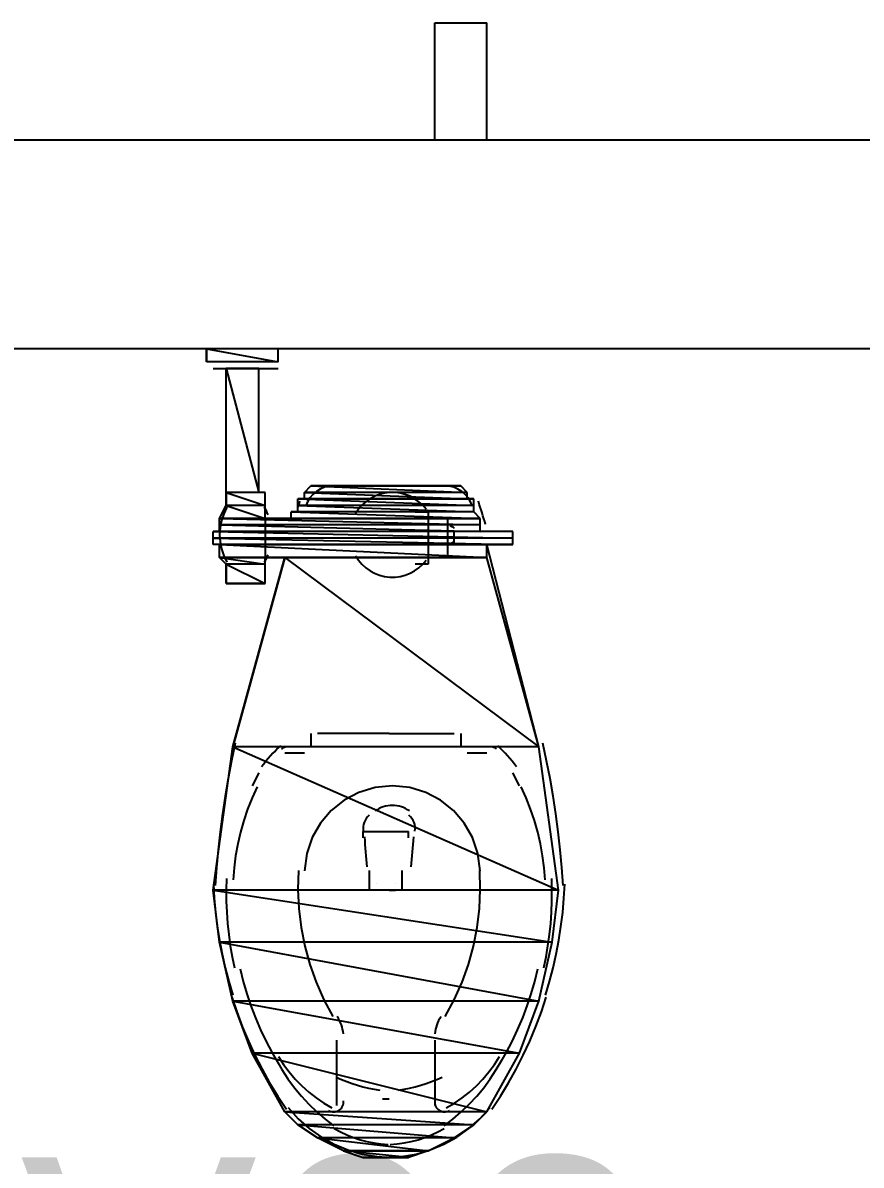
# Model space of a CAD drawing. Header units: metres. Extents: x 0 to 61, y 0 to 90.7.
# Drawn here: x 46.064 to 46.694, y 74.032 to 74.89 of the extents above; entities that cross this region are included whole.
import ezdxf

# ---------------------------------------------------------------- set-up
doc = ezdxf.new("R2010")
doc.units = ezdxf.units.M
for name, color, linetype in [('MURO_REAL', 7, 'Continuous'), ('PUERTA_REAL', 7, 'Continuous'), ('ROTULO_REAL', 7, 'Continuous')]:
    doc.layers.add(name, color=color, linetype=linetype)

msp = doc.modelspace()

# ---------------------------------------------------------------- linework, layer by layer
at = {"layer": 'MURO_REAL'}
for p, q in [((46.37388, 74.88979), (46.41306, 74.88979)), ((46.37388, 74.80163), (46.37388, 74.88979)), ((46.41306, 74.80163), (46.41306, 74.88979)), ((50.81143, 74.80163), (45.34041, 74.80163)), ((50.81143, 74.80163), (45.34041, 74.80163)), ((50.81143, 74.64489), (45.34041, 74.64489)), ((50.81143, 74.64489), (45.34041, 74.64489)), ((46.25633, 74.64489), (46.20245, 74.64489)), ((46.20245, 74.64489), (46.25633, 74.6351)), ((46.20245, 74.64489), (46.25633, 74.6351)), ((46.20245, 74.6351), (46.20245, 74.64489)), ((46.25633, 74.64489), (46.20245, 74.64489)), ((46.20245, 74.64489), (46.20245, 74.6351)), ((46.25633, 74.64489), (46.20245, 74.64489)), ((46.20245, 74.64489), (46.25633, 74.6351)), ((46.20245, 74.64489), (46.25633, 74.6351)), ((46.20245, 74.6351), (46.20245, 74.64489)), ((46.25633, 74.64489), (46.20245, 74.64489)), ((46.20245, 74.64489), (46.20245, 74.6351)), ((46.25633, 74.6351), (46.25633, 74.64489)), ((46.25633, 74.6351), (46.25633, 74.64489)), ((46.25633, 74.6351), (46.25633, 74.64489)), ((46.25633, 74.6351), (46.25633, 74.64489)), ((46.25633, 74.6351), (46.20245, 74.6351)), ((46.25633, 74.6351), (46.20245, 74.6351)), ((46.20734, 74.6351), (46.20734, 74.6351)), ((46.20734, 74.6351), (46.20734, 74.6351)), ((46.20734, 74.6302), (46.25633, 74.6302)), ((46.20734, 74.6302), (46.25633, 74.6302)), ((46.24163, 74.6302), (46.21714, 74.6302)), ((46.21714, 74.6302), (46.24163, 74.53714)), ((46.21714, 74.6302), (46.24163, 74.53714)), ((46.21714, 74.53714), (46.21714, 74.6302)), ((46.21714, 74.53714), (46.21714, 74.6302)), ((46.24163, 74.6302), (46.21714, 74.6302)), ((46.21714, 74.6302), (46.24163, 74.53714)), ((46.21714, 74.6302), (46.24163, 74.53714)), ((46.21714, 74.53714), (46.21714, 74.6302)), ((46.21714, 74.53714), (46.21714, 74.6302)), ((46.24163, 74.53714), (46.24163, 74.6302)), ((46.24163, 74.53714), (46.24163, 74.6302)), ((46.24163, 74.53714), (46.24163, 74.6302)), ((46.24163, 74.53714), (46.24163, 74.6302)), ((46.25633, 74.6351), (46.25633, 74.6351)), ((46.25633, 74.6351), (46.25633, 74.6351)), ((46.27592, 74.53714), (46.28082, 74.54204)), ((46.27592, 74.53714), (46.28082, 74.54204)), ((46.39347, 74.54204), (46.28082, 74.54204)), ((46.28082, 74.54204), (46.28571, 74.54204)), ((46.39347, 74.54204), (46.28082, 74.54204)), ((46.28082, 74.54204), (46.39837, 74.53714)), ((46.28082, 74.54204), (46.39837, 74.53714)), ((46.39347, 74.54204), (46.28082, 74.54204)), ((46.28082, 74.54204), (46.28571, 74.54204)), ((46.39347, 74.54204), (46.28082, 74.54204)), ((46.28082, 74.54204), (46.39837, 74.53714)), ((46.28082, 74.54204), (46.39837, 74.53714)), ((46.38857, 74.54204), (46.28571, 74.54204)), ((46.28571, 74.54204), (46.29061, 74.54204)), ((46.38857, 74.54204), (46.28571, 74.54204)), ((46.28571, 74.54204), (46.39347, 74.54204)), ((46.28571, 74.54204), (46.39347, 74.54204)), ((46.38857, 74.54204), (46.28571, 74.54204)), ((46.28571, 74.54204), (46.29061, 74.54204)), ((46.38857, 74.54204), (46.28571, 74.54204)), ((46.28571, 74.54204), (46.39347, 74.54204)), ((46.28571, 74.54204), (46.39347, 74.54204)), ((46.38367, 74.54204), (46.29061, 74.54204)), ((46.29061, 74.54204), (46.38857, 74.54204)), ((46.29061, 74.54204), (46.38857, 74.54204)), ((46.38367, 74.54204), (46.29061, 74.54204)), ((46.29061, 74.54204), (46.38857, 74.54204)), ((46.29061, 74.54204), (46.38857, 74.54204)), ((46.37878, 74.54204), (46.29551, 74.54204)), ((46.37878, 74.54204), (46.29551, 74.54204)), ((46.38857, 74.54204), (46.38367, 74.54204)), ((46.38857, 74.54204), (46.38367, 74.54204)), ((46.39347, 74.54204), (46.38857, 74.54204)), ((46.39347, 74.54204), (46.38857, 74.54204)), ((46.39837, 74.53714), (46.39347, 74.54204)), ((46.39837, 74.53714), (46.39347, 74.54204)), ((46.24163, 74.53714), (46.21714, 74.53714)), ((46.24653, 74.53714), (46.21714, 74.53714)), ((46.21714, 74.53714), (46.24653, 74.52734)), ((46.21714, 74.53714), (46.24653, 74.52734)), ((46.21714, 74.52734), (46.21714, 74.53714)), ((46.24653, 74.53714), (46.21714, 74.53714)), ((46.21714, 74.53714), (46.21714, 74.52734)), ((46.24163, 74.53714), (46.21714, 74.53714)), ((46.24653, 74.53714), (46.21714, 74.53714)), ((46.21714, 74.53714), (46.24653, 74.52734)), ((46.21714, 74.53714), (46.24653, 74.52734)), ((46.21714, 74.52734), (46.21714, 74.53714)), ((46.24653, 74.53714), (46.21714, 74.53714)), ((46.21714, 74.53714), (46.21714, 74.52734)), ((46.24653, 74.52734), (46.24653, 74.53714)), ((46.24653, 74.52734), (46.24653, 74.53714)), ((46.24653, 74.52734), (46.24653, 74.53714)), ((46.24653, 74.52734), (46.24653, 74.53714)), ((46.39837, 74.53714), (46.27592, 74.53714)), ((46.39837, 74.53714), (46.27592, 74.53714)), ((46.27592, 74.53714), (46.39837, 74.53224)), ((46.27592, 74.53714), (46.39837, 74.53224)), ((46.27592, 74.53224), (46.27592, 74.53714)), ((46.39837, 74.53714), (46.27592, 74.53714)), ((46.39837, 74.53714), (46.27592, 74.53714)), ((46.27592, 74.53714), (46.39837, 74.53224)), ((46.27592, 74.53714), (46.39837, 74.53224)), ((46.27592, 74.53224), (46.27592, 74.53714)), ((46.39837, 74.53224), (46.39837, 74.53714)), ((46.39837, 74.53224), (46.39837, 74.53714)), ((46.21224, 74.51755), (46.21714, 74.52734)), ((46.21224, 74.51755), (46.21714, 74.52734)), ((46.24653, 74.52734), (46.21714, 74.52734)), ((46.24653, 74.52734), (46.21714, 74.52734)), ((46.21714, 74.52734), (46.24653, 74.51755)), ((46.21714, 74.52734), (46.24653, 74.51755)), ((46.24653, 74.52734), (46.21714, 74.52734)), ((46.24653, 74.52734), (46.21714, 74.52734)), ((46.21714, 74.52734), (46.24653, 74.51755)), ((46.21714, 74.52734), (46.24653, 74.51755)), ((46.24653, 74.51755), (46.24653, 74.52734)), ((46.24653, 74.51755), (46.24653, 74.52734)), ((46.40326, 74.53224), (46.27102, 74.53224)), ((46.27102, 74.53224), (46.27592, 74.53224)), ((46.40326, 74.53224), (46.27102, 74.53224)), ((46.27102, 74.53224), (46.40326, 74.52734)), ((46.27102, 74.53224), (46.40326, 74.52734)), ((46.27102, 74.52734), (46.27102, 74.53224)), ((46.40326, 74.53224), (46.27102, 74.53224)), ((46.27102, 74.53224), (46.27592, 74.53224)), ((46.40326, 74.53224), (46.27102, 74.53224)), ((46.27102, 74.53224), (46.40326, 74.52734)), ((46.27102, 74.53224), (46.40326, 74.52734)), ((46.27102, 74.52734), (46.27102, 74.53224)), ((46.40326, 74.52734), (46.27102, 74.52734)), ((46.40326, 74.52734), (46.27102, 74.52734)), ((46.27102, 74.52734), (46.40326, 74.52245)), ((46.27102, 74.52734), (46.40326, 74.52245)), ((46.27102, 74.52245), (46.27102, 74.52734)), ((46.27102, 74.52734), (46.27102, 74.52734)), ((46.40326, 74.52734), (46.27102, 74.52734)), ((46.40326, 74.52734), (46.27102, 74.52734)), ((46.27102, 74.52734), (46.40326, 74.52245)), ((46.27102, 74.52734), (46.40326, 74.52245)), ((46.27102, 74.52245), (46.27102, 74.52734)), ((46.27102, 74.52734), (46.27102, 74.52734)), ((46.39837, 74.53224), (46.27592, 74.53224)), ((46.39837, 74.53224), (46.27592, 74.53224)), ((46.27592, 74.53224), (46.40326, 74.53224)), ((46.27592, 74.53224), (46.40326, 74.53224)), ((46.39837, 74.53224), (46.27592, 74.53224)), ((46.39837, 74.53224), (46.27592, 74.53224)), ((46.27592, 74.53224), (46.40326, 74.53224)), ((46.27592, 74.53224), (46.40326, 74.53224)), ((46.40326, 74.53224), (46.39837, 74.53224)), ((46.40326, 74.53224), (46.39837, 74.53224)), ((46.40326, 74.52734), (46.40326, 74.53224)), ((46.40326, 74.52734), (46.40326, 74.53224)), ((46.40326, 74.52245), (46.40326, 74.52734)), ((46.40326, 74.52734), (46.40326, 74.52734)), ((46.40326, 74.52245), (46.40326, 74.52734)), ((46.40326, 74.52734), (46.40326, 74.52734)), ((46.24653, 74.51755), (46.21224, 74.51755)), ((46.21224, 74.51755), (46.40816, 74.51755)), ((46.40816, 74.51755), (46.21224, 74.51755)), ((46.40816, 74.51755), (46.21224, 74.51755)), ((46.21224, 74.51755), (46.40816, 74.51755)), ((46.40816, 74.51755), (46.21224, 74.51755)), ((46.21224, 74.51755), (46.40816, 74.51265)), ((46.21224, 74.51755), (46.40816, 74.51265)), ((46.21224, 74.51265), (46.21224, 74.51755)), ((46.24653, 74.51755), (46.21224, 74.51755)), ((46.21224, 74.51755), (46.40816, 74.51755)), ((46.40816, 74.51755), (46.21224, 74.51755)), ((46.40816, 74.51755), (46.21224, 74.51755)), ((46.21224, 74.51755), (46.40816, 74.51755)), ((46.40816, 74.51755), (46.21224, 74.51755)), ((46.21224, 74.51755), (46.40816, 74.51265)), ((46.21224, 74.51755), (46.40816, 74.51265)), ((46.21224, 74.51265), (46.21224, 74.51755)), ((46.26612, 74.51755), (46.24653, 74.51755)), ((46.24653, 74.51755), (46.24653, 74.48816)), ((46.26612, 74.51755), (46.24653, 74.51755)), ((46.24653, 74.51755), (46.24653, 74.48816)), ((46.40326, 74.52245), (46.26612, 74.52245)), ((46.26612, 74.52245), (46.40816, 74.51755)), ((46.26612, 74.52245), (46.40816, 74.51755)), ((46.26612, 74.51755), (46.26612, 74.52245)), ((46.40326, 74.52245), (46.26612, 74.52245)), ((46.26612, 74.52245), (46.40816, 74.51755)), ((46.26612, 74.52245), (46.40816, 74.51755)), ((46.26612, 74.51755), (46.26612, 74.52245)), ((46.40816, 74.51755), (46.26612, 74.51755)), ((46.40816, 74.51755), (46.26612, 74.51755)), ((46.40326, 74.52245), (46.27102, 74.52245)), ((46.40326, 74.52245), (46.27102, 74.52245)), ((46.27592, 74.51755), (46.30041, 74.51755)), ((46.27592, 74.51755), (46.30041, 74.51755)), ((46.30041, 74.51755), (46.3102, 74.51755)), ((46.30041, 74.51755), (46.3102, 74.51755)), ((46.35918, 74.52245), (46.36898, 74.52245)), ((46.35918, 74.52245), (46.36898, 74.52245)), ((46.36898, 74.52245), (46.36898, 74.51755)), ((46.36898, 74.52245), (46.36898, 74.51755)), ((46.38367, 74.51755), (46.36898, 74.51755)), ((46.36898, 74.51755), (46.36898, 74.48816)), ((46.38367, 74.51755), (46.36898, 74.51755)), ((46.36898, 74.51755), (46.36898, 74.48816)), ((46.38367, 74.48816), (46.38367, 74.51755)), ((46.38367, 74.48816), (46.38367, 74.51755)), ((46.40816, 74.51755), (46.40326, 74.52245)), ((46.40816, 74.51755), (46.40326, 74.52245)), ((46.40816, 74.51755), (46.40816, 74.51755)), ((46.40816, 74.51265), (46.40816, 74.51755)), ((46.40816, 74.51755), (46.40816, 74.51755)), ((46.40816, 74.51265), (46.40816, 74.51755)), ((46.43265, 74.50775), (46.20734, 74.50775)), ((46.20734, 74.50775), (46.43265, 74.50285)), ((46.20734, 74.50775), (46.43265, 74.50285)), ((46.20734, 74.50285), (46.20734, 74.50775)), ((46.43265, 74.50775), (46.20734, 74.50775)), ((46.20734, 74.50775), (46.43265, 74.50285)), ((46.20734, 74.50775), (46.43265, 74.50285)), ((46.20734, 74.50285), (46.20734, 74.50775)), ((46.40816, 74.51265), (46.21224, 74.51265)), ((46.40816, 74.51265), (46.21224, 74.51265)), ((46.21224, 74.51265), (46.40816, 74.50775)), ((46.21224, 74.51265), (46.40816, 74.50775)), ((46.21224, 74.50775), (46.21224, 74.51265)), ((46.40816, 74.51265), (46.21224, 74.51265)), ((46.40816, 74.51265), (46.21224, 74.51265)), ((46.21224, 74.51265), (46.40816, 74.50775)), ((46.21224, 74.51265), (46.40816, 74.50775)), ((46.21224, 74.50775), (46.21224, 74.51265)), ((46.40816, 74.50775), (46.21224, 74.50775)), ((46.40816, 74.50775), (46.21224, 74.50775)), ((46.38857, 74.49796), (46.38857, 74.50775)), ((46.43265, 74.50775), (46.38857, 74.50775)), ((46.38857, 74.49796), (46.38857, 74.50775)), ((46.43265, 74.50775), (46.38857, 74.50775)), ((46.40816, 74.50775), (46.40816, 74.51265)), ((46.40816, 74.50775), (46.40816, 74.51265)), ((46.43265, 74.50285), (46.43265, 74.50775)), ((46.43265, 74.49796), (46.43265, 74.50775)), ((46.43265, 74.50285), (46.43265, 74.50775)), ((46.43265, 74.49796), (46.43265, 74.50775)), ((46.43265, 74.50285), (46.20734, 74.50285)), ((46.43265, 74.50285), (46.20734, 74.50285)), ((46.20734, 74.50285), (46.43265, 74.49796)), ((46.20734, 74.50285), (46.43265, 74.49796)), ((46.20734, 74.49796), (46.20734, 74.50285)), ((46.43265, 74.50285), (46.20734, 74.50285)), ((46.43265, 74.50285), (46.20734, 74.50285)), ((46.20734, 74.50285), (46.43265, 74.49796)), ((46.20734, 74.50285), (46.43265, 74.49796)), ((46.20734, 74.49796), (46.20734, 74.50285)), ((46.43265, 74.49796), (46.43265, 74.50285)), ((46.43265, 74.49796), (46.43265, 74.50285)), ((46.43265, 74.49796), (46.20734, 74.49796)), ((46.43265, 74.49796), (46.20734, 74.49796)), ((46.21224, 74.49796), (46.41306, 74.49796)), ((46.41306, 74.49796), (46.21224, 74.49796)), ((46.41306, 74.49796), (46.21224, 74.49796)), ((46.21224, 74.49796), (46.41306, 74.49796)), ((46.41306, 74.49796), (46.21224, 74.49796)), ((46.21224, 74.49796), (46.41306, 74.48816)), ((46.21224, 74.49796), (46.41306, 74.48816)), ((46.21224, 74.48816), (46.21224, 74.49796)), ((46.21224, 74.49796), (46.41306, 74.49796)), ((46.41306, 74.49796), (46.21224, 74.49796)), ((46.41306, 74.49796), (46.21224, 74.49796)), ((46.21224, 74.49796), (46.41306, 74.49796)), ((46.41306, 74.49796), (46.21224, 74.49796)), ((46.21224, 74.49796), (46.41306, 74.48816)), ((46.21224, 74.49796), (46.41306, 74.48816)), ((46.21224, 74.48816), (46.21224, 74.49796)), ((46.38857, 74.49796), (46.43265, 74.49796)), ((46.38857, 74.49796), (46.43265, 74.49796)), ((46.41306, 74.49796), (46.41306, 74.49796)), ((46.41306, 74.48816), (46.41306, 74.49796)), ((46.45224, 74.34612), (46.41306, 74.49796)), ((46.41306, 74.49796), (46.41306, 74.49796)), ((46.41306, 74.48816), (46.41306, 74.49796)), ((46.45224, 74.34612), (46.41306, 74.49796)), ((46.41306, 74.48816), (46.21224, 74.48816)), ((46.41306, 74.48816), (46.21224, 74.48816)), ((46.21224, 74.48816), (46.41306, 74.48816)), ((46.21224, 74.48816), (46.41306, 74.48816)), ((46.41306, 74.48816), (46.21224, 74.48816)), ((46.24653, 74.48816), (46.21224, 74.48816)), ((46.21224, 74.48816), (46.24653, 74.48326)), ((46.21224, 74.48816), (46.24653, 74.48326)), ((46.21714, 74.48326), (46.21224, 74.48816)), ((46.41306, 74.48816), (46.21224, 74.48816)), ((46.41306, 74.48816), (46.21224, 74.48816)), ((46.21224, 74.48816), (46.41306, 74.48816)), ((46.21224, 74.48816), (46.41306, 74.48816)), ((46.41306, 74.48816), (46.21224, 74.48816)), ((46.24653, 74.48816), (46.21224, 74.48816)), ((46.21224, 74.48816), (46.24653, 74.48326)), ((46.21224, 74.48816), (46.24653, 74.48326)), ((46.21714, 74.48326), (46.21224, 74.48816)), ((46.24653, 74.48326), (46.21714, 74.48326)), ((46.24653, 74.48326), (46.21714, 74.48326)), ((46.21714, 74.48326), (46.24653, 74.46857)), ((46.21714, 74.48326), (46.24653, 74.46857)), ((46.21714, 74.46857), (46.21714, 74.48326)), ((46.21714, 74.48326), (46.21714, 74.46857)), ((46.24653, 74.48326), (46.21714, 74.48326)), ((46.24653, 74.48326), (46.21714, 74.48326)), ((46.21714, 74.48326), (46.24653, 74.46857)), ((46.21714, 74.48326), (46.24653, 74.46857)), ((46.21714, 74.46857), (46.21714, 74.48326)), ((46.21714, 74.48326), (46.21714, 74.46857)), ((46.22204, 74.34612), (46.26122, 74.48816)), ((46.26122, 74.48816), (46.22204, 74.34612)), ((46.22204, 74.34612), (46.26122, 74.48816)), ((46.26122, 74.48816), (46.22204, 74.34612)), ((46.24653, 74.48326), (46.24653, 74.48816)), ((46.24653, 74.48816), (46.26612, 74.48816)), ((46.24653, 74.48326), (46.24653, 74.48816)), ((46.24653, 74.48816), (46.26612, 74.48816)), ((46.24653, 74.46857), (46.24653, 74.48326)), ((46.24653, 74.46857), (46.24653, 74.48326)), ((46.24653, 74.46857), (46.24653, 74.48326)), ((46.24653, 74.46857), (46.24653, 74.48326)), ((46.41306, 74.48816), (46.26122, 74.48816)), ((46.26122, 74.48816), (46.45224, 74.34612)), ((46.26122, 74.48816), (46.45224, 74.34612)), ((46.41306, 74.48816), (46.26122, 74.48816)), ((46.26122, 74.48816), (46.45224, 74.34612)), ((46.26122, 74.48816), (46.45224, 74.34612)), ((46.30041, 74.48816), (46.27592, 74.48816)), ((46.30041, 74.48816), (46.27592, 74.48816)), ((46.3102, 74.48816), (46.30041, 74.48816)), ((46.3102, 74.48816), (46.30041, 74.48816)), ((46.36898, 74.48326), (46.35918, 74.48326)), ((46.36898, 74.48326), (46.35918, 74.48326)), ((46.36898, 74.48816), (46.38367, 74.48816)), ((46.36898, 74.48816), (46.36898, 74.48326)), ((46.36898, 74.48816), (46.38367, 74.48816)), ((46.36898, 74.48816), (46.36898, 74.48326)), ((46.36898, 74.48326), (46.36898, 74.48326)), ((46.36898, 74.48326), (46.36898, 74.48326)), ((46.45224, 74.34612), (46.41306, 74.48816)), ((46.45224, 74.34612), (46.41306, 74.48816)), ((46.24653, 74.46857), (46.21714, 74.46857)), ((46.21714, 74.46857), (46.24653, 74.46857)), ((46.24653, 74.46857), (46.21714, 74.46857)), ((46.21714, 74.46857), (46.24653, 74.46857)), ((46.28082, 74.35592), (46.28082, 74.34612)), ((46.28082, 74.35592), (46.28082, 74.34612)), ((46.33959, 74.35592), (46.28571, 74.35592)), ((46.33959, 74.35592), (46.28571, 74.35592)), ((46.33959, 74.35592), (46.38857, 74.35592)), ((46.33959, 74.35592), (46.38857, 74.35592)), ((46.39347, 74.35592), (46.39347, 74.34612)), ((46.39347, 74.35592), (46.39347, 74.34612)), ((46.20734, 74.23837), (46.22204, 74.34612)), ((46.20734, 74.23837), (46.22204, 74.34612)), ((46.45224, 74.34612), (46.22204, 74.34612)), ((46.45224, 74.34612), (46.22204, 74.34612)), ((46.22204, 74.34612), (46.46694, 74.23837)), ((46.22204, 74.34612), (46.46694, 74.23837)), ((46.45224, 74.34612), (46.22204, 74.34612)), ((46.45224, 74.34612), (46.22204, 74.34612)), ((46.22204, 74.34612), (46.46694, 74.23837)), ((46.22204, 74.34612), (46.46694, 74.23837)), ((46.46694, 74.23837), (46.45224, 74.34612)), ((46.46694, 74.23837), (46.45224, 74.34612)), ((46.27592, 74.34122), (46.26122, 74.34122)), ((46.27592, 74.34122), (46.26122, 74.34122)), ((46.41306, 74.34122), (46.39837, 74.34122)), ((46.41306, 74.34122), (46.39837, 74.34122)), ((46.24163, 74.32653), (46.23673, 74.31673)), ((46.24163, 74.32653), (46.23673, 74.31673)), ((46.43755, 74.31673), (46.43265, 74.32653)), ((46.43755, 74.31673), (46.43265, 74.32653)), ((46.32, 74.27755), (46.32, 74.28245)), ((46.32, 74.28245), (46.35428, 74.28245)), ((46.32, 74.27755), (46.32, 74.28245)), ((46.32, 74.28245), (46.35428, 74.28245)), ((46.35428, 74.27755), (46.35428, 74.28245)), ((46.35428, 74.27755), (46.35428, 74.28245)), ((46.3249, 74.23837), (46.3249, 74.25306)), ((46.3249, 74.23837), (46.3249, 74.25306)), ((46.34938, 74.23837), (46.34938, 74.25306)), ((46.34938, 74.23837), (46.34938, 74.25306)), ((46.32979, 74.24326), (46.32979, 74.24326)), ((46.32979, 74.24326), (46.32979, 74.24326)), ((46.34449, 74.24326), (46.34449, 74.24326)), ((46.34449, 74.24326), (46.34449, 74.24326)), ((46.46694, 74.23837), (46.20734, 74.23837)), ((46.46694, 74.23837), (46.20734, 74.23837)), ((46.20734, 74.23837), (46.46204, 74.19918)), ((46.20734, 74.23837), (46.46204, 74.19918)), ((46.21224, 74.19918), (46.20734, 74.23837)), ((46.46694, 74.23837), (46.20734, 74.23837)), ((46.46694, 74.23837), (46.20734, 74.23837)), ((46.20734, 74.23837), (46.46204, 74.19918)), ((46.20734, 74.23837), (46.46204, 74.19918)), ((46.21224, 74.19918), (46.20734, 74.23837)), ((46.33959, 74.23837), (46.32979, 74.23837)), ((46.33959, 74.23837), (46.32979, 74.23837)), ((46.33959, 74.23837), (46.34449, 74.23837)), ((46.33959, 74.23837), (46.34449, 74.23837)), ((46.46204, 74.19918), (46.46694, 74.23837)), ((46.46204, 74.19918), (46.46694, 74.23837)), ((46.46204, 74.19918), (46.21224, 74.19918)), ((46.46204, 74.19918), (46.21224, 74.19918)), ((46.21224, 74.19918), (46.45224, 74.1551)), ((46.21224, 74.19918), (46.45224, 74.1551)), ((46.22204, 74.1551), (46.21224, 74.19918)), ((46.46204, 74.19918), (46.21224, 74.19918)), ((46.46204, 74.19918), (46.21224, 74.19918)), ((46.21224, 74.19918), (46.45224, 74.1551)), ((46.21224, 74.19918), (46.45224, 74.1551)), ((46.22204, 74.1551), (46.21224, 74.19918)), ((46.45224, 74.1551), (46.46204, 74.19918)), ((46.45224, 74.1551), (46.46204, 74.19918)), ((46.45224, 74.1551), (46.22204, 74.1551)), ((46.45224, 74.1551), (46.22204, 74.1551)), ((46.22204, 74.1551), (46.43755, 74.11592)), ((46.22204, 74.1551), (46.43755, 74.11592)), ((46.23673, 74.11592), (46.22204, 74.1551)), ((46.45224, 74.1551), (46.22204, 74.1551)), ((46.45224, 74.1551), (46.22204, 74.1551)), ((46.22204, 74.1551), (46.43755, 74.11592)), ((46.22204, 74.1551), (46.43755, 74.11592)), ((46.23673, 74.11592), (46.22204, 74.1551)), ((46.43755, 74.11592), (46.45224, 74.1551)), ((46.43755, 74.11592), (46.45224, 74.1551)), ((46.30041, 74.07673), (46.30041, 74.12571)), ((46.30041, 74.07673), (46.30041, 74.12571)), ((46.37388, 74.12571), (46.37388, 74.07673)), ((46.37388, 74.12571), (46.37388, 74.07673)), ((46.43755, 74.11592), (46.23673, 74.11592)), ((46.43755, 74.11592), (46.23673, 74.11592)), ((46.23673, 74.11592), (46.41306, 74.07183)), ((46.23673, 74.11592), (46.41306, 74.07183)), ((46.26122, 74.07183), (46.23673, 74.11592)), ((46.43755, 74.11592), (46.23673, 74.11592)), ((46.43755, 74.11592), (46.23673, 74.11592)), ((46.23673, 74.11592), (46.41306, 74.07183)), ((46.23673, 74.11592), (46.41306, 74.07183)), ((46.26122, 74.07183), (46.23673, 74.11592)), ((46.41306, 74.07183), (46.43755, 74.11592)), ((46.41306, 74.07183), (46.43755, 74.11592)), ((46.33469, 74.08163), (46.33959, 74.08163)), ((46.33469, 74.08163), (46.33959, 74.08163)), ((46.41306, 74.07183), (46.26122, 74.07183)), ((46.41306, 74.07183), (46.26122, 74.07183)), ((46.26122, 74.07183), (46.40326, 74.06204)), ((46.26122, 74.07183), (46.40326, 74.06204)), ((46.27102, 74.06204), (46.26122, 74.07183)), ((46.41306, 74.07183), (46.26122, 74.07183)), ((46.41306, 74.07183), (46.26122, 74.07183)), ((46.26122, 74.07183), (46.40326, 74.06204)), ((46.26122, 74.07183), (46.40326, 74.06204)), ((46.27102, 74.06204), (46.26122, 74.07183)), ((46.40326, 74.06204), (46.41306, 74.07183)), ((46.40326, 74.06204), (46.41306, 74.07183)), ((46.40326, 74.06204), (46.27102, 74.06204)), ((46.40326, 74.06204), (46.27102, 74.06204)), ((46.27102, 74.06204), (46.38857, 74.05224)), ((46.27102, 74.06204), (46.38857, 74.05224)), ((46.28571, 74.05224), (46.27102, 74.06204)), ((46.40326, 74.06204), (46.27102, 74.06204)), ((46.40326, 74.06204), (46.27102, 74.06204)), ((46.27102, 74.06204), (46.38857, 74.05224)), ((46.27102, 74.06204), (46.38857, 74.05224)), ((46.28571, 74.05224), (46.27102, 74.06204)), ((46.38857, 74.05224), (46.40326, 74.06204)), ((46.38857, 74.05224), (46.40326, 74.06204)), ((46.38857, 74.05224), (46.28571, 74.05224)), ((46.38857, 74.05224), (46.28571, 74.05224)), ((46.28571, 74.05224), (46.36898, 74.04245)), ((46.28571, 74.05224), (46.36898, 74.04245)), ((46.3053, 74.04245), (46.28571, 74.05224)), ((46.38857, 74.05224), (46.28571, 74.05224)), ((46.38857, 74.05224), (46.28571, 74.05224)), ((46.28571, 74.05224), (46.36898, 74.04245)), ((46.28571, 74.05224), (46.36898, 74.04245)), ((46.3053, 74.04245), (46.28571, 74.05224)), ((46.36898, 74.04245), (46.38857, 74.05224)), ((46.36898, 74.04245), (46.38857, 74.05224)), ((46.36898, 74.04245), (46.3053, 74.04245)), ((46.3053, 74.04245), (46.32, 74.03755)), ((46.35428, 74.03755), (46.3053, 74.04245)), ((46.3053, 74.04245), (46.36898, 74.04245)), ((46.35428, 74.03755), (46.3053, 74.04245)), ((46.36898, 74.04245), (46.3053, 74.04245)), ((46.3053, 74.04245), (46.32, 74.03755)), ((46.35428, 74.03755), (46.3053, 74.04245)), ((46.3053, 74.04245), (46.36898, 74.04245)), ((46.35428, 74.03755), (46.3053, 74.04245)), ((46.32, 74.03755), (46.35428, 74.03755)), ((46.32, 74.03755), (46.35428, 74.03755)), ((46.33959, 74.03755), (46.32, 74.03755)), ((46.32, 74.03755), (46.35428, 74.03755)), ((46.32, 74.03755), (46.35428, 74.03755)), ((46.33959, 74.03755), (46.32, 74.03755)), ((46.35428, 74.03755), (46.33959, 74.03755)), ((46.35428, 74.03755), (46.33959, 74.03755)), ((46.36898, 74.04245), (46.35428, 74.03755)), ((46.36898, 74.04245), (46.35428, 74.03755))]:
    msp.add_line(p, q, dxfattribs=at)
at = {"layer": 'PUERTA_REAL'}
for points in [[(46.29796, 74.54204), (46.29441, 74.54175), (46.29103, 74.54092), (46.28785, 74.53958), (46.28494, 74.53778), (46.28233, 74.53554), (46.2801, 74.53292), (46.27829, 74.52994), (46.27694, 74.52665)], [(46.29796, 74.54204), (46.29441, 74.54175), (46.29103, 74.54092), (46.28785, 74.53958), (46.28494, 74.53778), (46.28233, 74.53554), (46.2801, 74.53292), (46.27829, 74.52994), (46.27694, 74.52665)], [(46.40223, 74.52665), (46.40089, 74.52994), (46.39908, 74.53292), (46.39685, 74.53554), (46.39425, 74.53778), (46.39133, 74.53958), (46.38815, 74.54092), (46.38477, 74.54175), (46.38122, 74.54204)], [(46.40223, 74.52665), (46.40089, 74.52994), (46.39908, 74.53292), (46.39685, 74.53554), (46.39425, 74.53778), (46.39133, 74.53958), (46.38815, 74.54092), (46.38477, 74.54175), (46.38122, 74.54204)], [(46.34009, 74.53708), (46.33614, 74.53659), (46.33233, 74.53563), (46.32869, 74.53421), (46.32527, 74.53237), (46.32209, 74.53012), (46.31921, 74.52749), (46.31665, 74.52451), (46.31445, 74.52119)], [(46.34009, 74.53708), (46.33614, 74.53659), (46.33233, 74.53563), (46.32869, 74.53421), (46.32527, 74.53237), (46.32209, 74.53012), (46.31921, 74.52749), (46.31665, 74.52451), (46.31445, 74.52119)], [(46.36748, 74.52444), (46.3649, 74.52747), (46.36199, 74.53012), (46.3588, 74.53237), (46.35538, 74.53421), (46.35175, 74.53562), (46.34797, 74.53658), (46.34407, 74.53708), (46.34009, 74.53708)], [(46.36748, 74.52444), (46.3649, 74.52747), (46.36199, 74.53012), (46.3588, 74.53237), (46.35538, 74.53421), (46.35175, 74.53562), (46.34797, 74.53658), (46.34407, 74.53708), (46.34009, 74.53708)], [(46.21775, 74.52599), (46.21534, 74.52106), (46.21362, 74.51592), (46.21259, 74.51065), (46.21224, 74.5053), (46.21259, 74.49996), (46.21362, 74.49468), (46.21534, 74.48955), (46.21775, 74.48461)], [(46.21775, 74.52599), (46.21534, 74.52106), (46.21362, 74.51592), (46.21259, 74.51065), (46.21224, 74.5053), (46.21259, 74.49996), (46.21362, 74.49468), (46.21534, 74.48955), (46.21775, 74.48461)], [(46.24863, 74.5203), (46.24834, 74.52104), (46.24803, 74.52176), (46.24772, 74.52249), (46.24738, 74.5232), (46.24704, 74.52391), (46.24668, 74.52461), (46.24631, 74.5253), (46.24592, 74.52599)], [(46.24863, 74.5203), (46.24834, 74.52104), (46.24803, 74.52176), (46.24772, 74.52249), (46.24738, 74.5232), (46.24704, 74.52391), (46.24668, 74.52461), (46.24631, 74.5253), (46.24592, 74.52599)], [(46.27247, 74.53052), (46.2723, 74.52999), (46.27213, 74.52946), (46.27196, 74.52893), (46.2718, 74.5284), (46.27163, 74.52787), (46.27146, 74.52734), (46.2713, 74.52681), (46.27113, 74.52628)], [(46.27247, 74.53052), (46.2723, 74.52999), (46.27213, 74.52946), (46.27196, 74.52893), (46.2718, 74.5284), (46.27163, 74.52787), (46.27146, 74.52734), (46.2713, 74.52681), (46.27113, 74.52628)], [(46.41211, 74.51299), (46.41145, 74.51519), (46.41079, 74.51738), (46.41012, 74.51957), (46.40945, 74.52177), (46.40877, 74.52395), (46.40809, 74.52614), (46.40741, 74.52833), (46.40672, 74.53052)], [(46.41211, 74.51299), (46.41145, 74.51519), (46.41079, 74.51738), (46.41012, 74.51957), (46.40945, 74.52177), (46.40877, 74.52395), (46.40809, 74.52614), (46.40741, 74.52833), (46.40672, 74.53052)], [(46.38869, 74.51011), (46.38831, 74.51039), (46.38793, 74.51065), (46.38753, 74.5109), (46.38713, 74.51113), (46.38671, 74.51135), (46.38629, 74.51155), (46.38587, 74.51174), (46.38543, 74.5119)], [(46.38869, 74.51011), (46.38831, 74.51039), (46.38793, 74.51065), (46.38753, 74.5109), (46.38713, 74.51113), (46.38671, 74.51135), (46.38629, 74.51155), (46.38587, 74.51174), (46.38543, 74.5119)], [(46.38543, 74.4987), (46.38587, 74.49887), (46.38629, 74.49906), (46.38671, 74.49926), (46.38713, 74.49947), (46.38753, 74.49971), (46.38793, 74.49996), (46.38831, 74.50022), (46.38869, 74.5005)], [(46.38543, 74.4987), (46.38587, 74.49887), (46.38629, 74.49906), (46.38671, 74.49926), (46.38713, 74.49947), (46.38753, 74.49971), (46.38793, 74.49996), (46.38831, 74.50022), (46.38869, 74.5005)], [(46.24592, 74.48461), (46.24631, 74.4853), (46.24668, 74.486), (46.24704, 74.4867), (46.24738, 74.48741), (46.24772, 74.48812), (46.24803, 74.48884), (46.24834, 74.48957), (46.24863, 74.4903)], [(46.24592, 74.48461), (46.24631, 74.4853), (46.24668, 74.486), (46.24704, 74.4867), (46.24738, 74.48741), (46.24772, 74.48812), (46.24803, 74.48884), (46.24834, 74.48957), (46.24863, 74.4903)], [(46.31445, 74.48943), (46.31664, 74.48611), (46.3192, 74.48313), (46.32208, 74.4805), (46.32526, 74.47825), (46.32868, 74.4764), (46.33232, 74.47499), (46.33613, 74.47402), (46.34008, 74.47353)], [(46.31445, 74.48943), (46.31664, 74.48611), (46.3192, 74.48313), (46.32208, 74.4805), (46.32526, 74.47825), (46.32868, 74.4764), (46.33232, 74.47499), (46.33613, 74.47402), (46.34008, 74.47353)], [(46.34008, 74.47353), (46.34406, 74.47353), (46.34796, 74.47402), (46.35175, 74.47498), (46.35537, 74.47639), (46.3588, 74.47823), (46.36199, 74.48049), (46.36489, 74.48314), (46.36748, 74.48616)], [(46.34008, 74.47353), (46.34406, 74.47353), (46.34796, 74.47402), (46.35175, 74.47498), (46.35537, 74.47639), (46.3588, 74.47823), (46.36199, 74.48049), (46.36489, 74.48314), (46.36748, 74.48616)], [(46.22397, 74.34869), (46.22117, 74.33547), (46.21864, 74.32221), (46.21635, 74.30891), (46.21433, 74.29556), (46.21256, 74.28218), (46.21105, 74.26876), (46.20979, 74.25532), (46.20879, 74.24185)], [(46.22397, 74.34869), (46.22117, 74.33547), (46.21864, 74.32221), (46.21635, 74.30891), (46.21433, 74.29556), (46.21256, 74.28218), (46.21105, 74.26876), (46.20979, 74.25532), (46.20879, 74.24185)], [(46.25798, 74.34672), (46.25604, 74.34491), (46.25414, 74.34305), (46.25229, 74.34115), (46.25049, 74.3392), (46.24873, 74.33721), (46.24702, 74.33517), (46.24536, 74.3331), (46.24375, 74.33098)], [(46.25798, 74.34672), (46.25604, 74.34491), (46.25414, 74.34305), (46.25229, 74.34115), (46.25049, 74.3392), (46.24873, 74.33721), (46.24702, 74.33517), (46.24536, 74.3331), (46.24375, 74.33098)], [(46.26254, 74.34603), (46.26202, 74.34593), (46.26151, 74.34579), (46.26101, 74.34562), (46.26053, 74.34541), (46.26007, 74.34517), (46.25962, 74.3449), (46.25919, 74.3446), (46.25879, 74.34426)], [(46.26254, 74.34603), (46.26202, 74.34593), (46.26151, 74.34579), (46.26101, 74.34562), (46.26053, 74.34541), (46.26007, 74.34517), (46.25962, 74.3449), (46.25919, 74.3446), (46.25879, 74.34426)], [(46.42039, 74.34426), (46.41999, 74.3446), (46.41956, 74.3449), (46.41911, 74.34517), (46.41865, 74.34541), (46.41817, 74.34562), (46.41767, 74.34579), (46.41716, 74.34593), (46.41665, 74.34603)], [(46.42039, 74.34426), (46.41999, 74.3446), (46.41956, 74.3449), (46.41911, 74.34517), (46.41865, 74.34541), (46.41817, 74.34562), (46.41767, 74.34579), (46.41716, 74.34593), (46.41665, 74.34603)], [(46.43543, 74.33098), (46.43382, 74.3331), (46.43216, 74.33517), (46.43045, 74.33721), (46.42869, 74.3392), (46.42689, 74.34115), (46.42504, 74.34305), (46.42315, 74.34491), (46.42121, 74.34672)], [(46.43543, 74.33098), (46.43382, 74.3331), (46.43216, 74.33517), (46.43045, 74.33721), (46.42869, 74.3392), (46.42689, 74.34115), (46.42504, 74.34305), (46.42315, 74.34491), (46.42121, 74.34672)], [(46.47039, 74.24185), (46.46939, 74.25532), (46.46813, 74.26876), (46.46662, 74.28218), (46.46485, 74.29556), (46.46283, 74.30891), (46.46054, 74.32221), (46.45801, 74.33547), (46.45521, 74.34869)], [(46.47039, 74.24185), (46.46939, 74.25532), (46.46813, 74.26876), (46.46662, 74.28218), (46.46485, 74.29556), (46.46283, 74.30891), (46.46054, 74.32221), (46.45801, 74.33547), (46.45521, 74.34869)], [(46.24042, 74.316), (46.23665, 74.30771), (46.23331, 74.29925), (46.23039, 74.29065), (46.2279, 74.28193), (46.22584, 74.27309), (46.22422, 74.26415), (46.22305, 74.25513), (46.22232, 74.24605)], [(46.24042, 74.316), (46.23665, 74.30771), (46.23331, 74.29925), (46.23039, 74.29065), (46.2279, 74.28193), (46.22584, 74.27309), (46.22422, 74.26415), (46.22305, 74.25513), (46.22232, 74.24605)], [(46.34204, 74.31673), (46.32903, 74.31545), (46.31686, 74.31177), (46.30581, 74.30593), (46.29611, 74.29817), (46.28802, 74.28875), (46.2818, 74.2779), (46.27769, 74.26588), (46.27595, 74.25291)], [(46.34204, 74.31673), (46.32903, 74.31545), (46.31686, 74.31177), (46.30581, 74.30593), (46.29611, 74.29817), (46.28802, 74.28875), (46.2818, 74.2779), (46.27769, 74.26588), (46.27595, 74.25291)], [(46.40812, 74.25291), (46.40639, 74.26588), (46.40228, 74.2779), (46.39606, 74.28875), (46.38797, 74.29817), (46.37828, 74.30593), (46.36722, 74.31177), (46.35506, 74.31545), (46.34204, 74.31673)], [(46.40812, 74.25291), (46.40639, 74.26588), (46.40228, 74.2779), (46.39606, 74.28875), (46.38797, 74.29817), (46.37828, 74.30593), (46.36722, 74.31177), (46.35506, 74.31545), (46.34204, 74.31673)], [(46.45686, 74.24605), (46.45613, 74.25513), (46.45496, 74.26415), (46.45334, 74.27309), (46.45129, 74.28193), (46.4488, 74.29065), (46.44587, 74.29925), (46.44253, 74.30771), (46.43876, 74.316)], [(46.45686, 74.24605), (46.45613, 74.25513), (46.45496, 74.26415), (46.45334, 74.27309), (46.45129, 74.28193), (46.4488, 74.29065), (46.44587, 74.29925), (46.44253, 74.30771), (46.43876, 74.316)], [(46.34204, 74.30204), (46.3403, 74.30197), (46.33858, 74.30176), (46.33689, 74.30143), (46.33523, 74.30096), (46.33361, 74.30036), (46.33204, 74.29964), (46.33053, 74.29879), (46.32908, 74.29783)], [(46.34204, 74.30204), (46.3403, 74.30197), (46.33858, 74.30176), (46.33689, 74.30143), (46.33523, 74.30096), (46.33361, 74.30036), (46.33204, 74.29964), (46.33053, 74.29879), (46.32908, 74.29783)], [(46.35499, 74.29783), (46.35355, 74.29879), (46.35204, 74.29964), (46.35047, 74.30036), (46.34885, 74.30096), (46.34719, 74.30143), (46.3455, 74.30176), (46.34378, 74.30197), (46.34204, 74.30204)], [(46.35499, 74.29783), (46.35355, 74.29879), (46.35204, 74.29964), (46.35047, 74.30036), (46.34885, 74.30096), (46.34719, 74.30143), (46.3455, 74.30176), (46.34378, 74.30197), (46.34204, 74.30204)], [(46.32474, 74.29457), (46.32348, 74.29344), (46.3224, 74.29217), (46.32151, 74.29078), (46.32082, 74.28929), (46.32033, 74.28772), (46.32006, 74.28609), (46.32001, 74.28443), (46.32019, 74.28275)], [(46.32474, 74.29457), (46.32348, 74.29344), (46.3224, 74.29217), (46.32151, 74.29078), (46.32082, 74.28929), (46.32033, 74.28772), (46.32006, 74.28609), (46.32001, 74.28443), (46.32019, 74.28275)], [(46.35899, 74.28275), (46.35917, 74.28443), (46.35912, 74.28609), (46.35885, 74.28772), (46.35836, 74.28929), (46.35767, 74.29078), (46.35678, 74.29217), (46.35571, 74.29344), (46.35445, 74.29457)], [(46.35899, 74.28275), (46.35917, 74.28443), (46.35912, 74.28609), (46.35885, 74.28772), (46.35836, 74.28929), (46.35767, 74.29078), (46.35678, 74.29217), (46.35571, 74.29344), (46.35445, 74.29457)], [(46.3211, 74.27834), (46.32128, 74.27551), (46.32148, 74.27269), (46.32169, 74.26987), (46.32191, 74.26706), (46.32214, 74.26424), (46.32239, 74.26142), (46.32265, 74.25861), (46.32293, 74.25579)], [(46.3211, 74.27834), (46.32128, 74.27551), (46.32148, 74.27269), (46.32169, 74.26987), (46.32191, 74.26706), (46.32214, 74.26424), (46.32239, 74.26142), (46.32265, 74.25861), (46.32293, 74.25579)], [(46.35626, 74.25579), (46.35653, 74.25861), (46.35679, 74.26142), (46.35704, 74.26424), (46.35728, 74.26706), (46.3575, 74.26987), (46.3577, 74.27269), (46.3579, 74.27551), (46.35808, 74.27834)], [(46.35626, 74.25579), (46.35653, 74.25861), (46.35679, 74.26142), (46.35704, 74.26424), (46.35728, 74.26706), (46.3575, 74.26987), (46.3577, 74.27269), (46.3579, 74.27551), (46.35808, 74.27834)], [(46.27141, 74.25316), (46.27103, 74.23879), (46.27171, 74.2245), (46.27344, 74.21033), (46.2762, 74.19635), (46.27998, 74.1826), (46.28478, 74.16916), (46.29057, 74.15607), (46.29734, 74.1434)], [(46.27141, 74.25316), (46.27103, 74.23879), (46.27171, 74.2245), (46.27344, 74.21033), (46.2762, 74.19635), (46.27998, 74.1826), (46.28478, 74.16916), (46.29057, 74.15607), (46.29734, 74.1434)], [(46.38185, 74.1434), (46.38862, 74.15607), (46.3944, 74.16916), (46.3992, 74.1826), (46.40298, 74.19635), (46.40575, 74.21033), (46.40747, 74.2245), (46.40815, 74.23879), (46.40777, 74.25316)], [(46.38185, 74.1434), (46.38862, 74.15607), (46.3944, 74.16916), (46.3992, 74.1826), (46.40298, 74.19635), (46.40575, 74.21033), (46.40747, 74.2245), (46.40815, 74.23879), (46.40777, 74.25316)], [(46.20759, 74.24284), (46.20819, 74.23224), (46.20913, 74.22168), (46.21043, 74.21116), (46.21206, 74.20069), (46.21405, 74.19028), (46.21637, 74.17994), (46.21904, 74.16968), (46.22205, 74.1595)], [(46.20759, 74.24284), (46.20819, 74.23224), (46.20913, 74.22168), (46.21043, 74.21116), (46.21206, 74.20069), (46.21405, 74.19028), (46.21637, 74.17994), (46.21904, 74.16968), (46.22205, 74.1595)], [(46.21738, 74.24704), (46.21715, 74.23861), (46.21721, 74.23018), (46.21754, 74.22177), (46.21815, 74.21337), (46.21904, 74.205), (46.22022, 74.19666), (46.22167, 74.18836), (46.22339, 74.18011)], [(46.21738, 74.24704), (46.21715, 74.23861), (46.21721, 74.23018), (46.21754, 74.22177), (46.21815, 74.21337), (46.21904, 74.205), (46.22022, 74.19666), (46.22167, 74.18836), (46.22339, 74.18011)], [(46.45579, 74.18011), (46.45752, 74.18836), (46.45897, 74.19666), (46.46014, 74.205), (46.46103, 74.21337), (46.46164, 74.22177), (46.46197, 74.23018), (46.46202, 74.23861), (46.46179, 74.24704)], [(46.45579, 74.18011), (46.45752, 74.18836), (46.45897, 74.19666), (46.46014, 74.205), (46.46103, 74.21337), (46.46164, 74.22177), (46.46197, 74.23018), (46.46202, 74.23861), (46.46179, 74.24704)], [(46.45713, 74.1595), (46.46014, 74.16968), (46.46281, 74.17994), (46.46513, 74.19028), (46.46712, 74.20069), (46.46876, 74.21116), (46.47005, 74.22168), (46.47099, 74.23224), (46.47158, 74.24284)], [(46.45713, 74.1595), (46.46014, 74.16968), (46.46281, 74.17994), (46.46513, 74.19028), (46.46712, 74.20069), (46.46876, 74.21116), (46.47005, 74.22168), (46.47099, 74.23224), (46.47158, 74.24284)], [(46.22775, 74.17923), (46.23005, 74.16984), (46.23273, 74.16055), (46.23578, 74.15139), (46.2392, 74.14237), (46.24298, 74.13349), (46.24713, 74.12477), (46.25162, 74.11621), (46.25647, 74.10784)], [(46.22775, 74.17923), (46.23005, 74.16984), (46.23273, 74.16055), (46.23578, 74.15139), (46.2392, 74.14237), (46.24298, 74.13349), (46.24713, 74.12477), (46.25162, 74.11621), (46.25647, 74.10784)], [(46.42271, 74.10784), (46.42755, 74.11621), (46.43205, 74.12477), (46.4362, 74.13349), (46.43998, 74.14237), (46.4434, 74.15139), (46.44645, 74.16055), (46.44913, 74.16984), (46.45143, 74.17923)], [(46.42271, 74.10784), (46.42755, 74.11621), (46.43205, 74.12477), (46.4362, 74.13349), (46.43998, 74.14237), (46.4434, 74.15139), (46.44645, 74.16055), (46.44913, 74.16984), (46.45143, 74.17923)], [(46.22143, 74.15807), (46.22514, 74.1469), (46.22928, 74.13589), (46.23382, 74.12505), (46.23876, 74.11439), (46.24411, 74.10393), (46.24984, 74.09367), (46.25597, 74.08363), (46.26248, 74.07382)], [(46.22143, 74.15807), (46.22514, 74.1469), (46.22928, 74.13589), (46.23382, 74.12505), (46.23876, 74.11439), (46.24411, 74.10393), (46.24984, 74.09367), (46.25597, 74.08363), (46.26248, 74.07382)], [(46.4167, 74.07382), (46.42321, 74.08363), (46.42934, 74.09367), (46.43507, 74.10393), (46.44042, 74.11439), (46.44536, 74.12505), (46.4499, 74.13589), (46.45403, 74.1469), (46.45775, 74.15807)], [(46.4167, 74.07382), (46.42321, 74.08363), (46.42934, 74.09367), (46.43507, 74.10393), (46.44042, 74.11439), (46.44536, 74.12505), (46.4499, 74.13589), (46.45403, 74.1469), (46.45775, 74.15807)], [(46.30521, 74.13046), (46.305, 74.13219), (46.30469, 74.13389), (46.30427, 74.13556), (46.30374, 74.13721), (46.30311, 74.13882), (46.30237, 74.14038), (46.30154, 74.1419), (46.3006, 74.14337)], [(46.30521, 74.13046), (46.305, 74.13219), (46.30469, 74.13389), (46.30427, 74.13556), (46.30374, 74.13721), (46.30311, 74.13882), (46.30237, 74.14038), (46.30154, 74.1419), (46.3006, 74.14337)], [(46.37858, 74.14337), (46.37764, 74.1419), (46.37681, 74.14038), (46.37607, 74.13882), (46.37544, 74.13721), (46.37491, 74.13556), (46.37449, 74.13389), (46.37418, 74.13219), (46.37398, 74.13046)], [(46.37858, 74.14337), (46.37764, 74.1419), (46.37681, 74.14038), (46.37607, 74.13882), (46.37544, 74.13721), (46.37491, 74.13556), (46.37449, 74.13389), (46.37418, 74.13219), (46.37398, 74.13046)], [(46.25653, 74.11335), (46.26034, 74.10742), (46.26453, 74.10178), (46.26908, 74.09644), (46.27397, 74.09142), (46.27918, 74.08674), (46.28469, 74.0824), (46.2905, 74.07844), (46.29658, 74.07486)], [(46.25653, 74.11335), (46.26034, 74.10742), (46.26453, 74.10178), (46.26908, 74.09644), (46.27397, 74.09142), (46.27918, 74.08674), (46.28469, 74.0824), (46.2905, 74.07844), (46.29658, 74.07486)], [(46.38261, 74.07486), (46.38868, 74.07844), (46.39449, 74.0824), (46.4, 74.08674), (46.40521, 74.09142), (46.4101, 74.09644), (46.41465, 74.10178), (46.41884, 74.10742), (46.42266, 74.11335)], [(46.38261, 74.07486), (46.38868, 74.07844), (46.39449, 74.0824), (46.4, 74.08674), (46.40521, 74.09142), (46.4101, 74.09644), (46.41465, 74.10178), (46.41884, 74.10742), (46.42266, 74.11335)], [(46.25486, 74.11071), (46.25903, 74.10353), (46.26357, 74.09661), (46.26848, 74.08996), (46.27376, 74.0836), (46.27937, 74.07753), (46.28531, 74.07179), (46.29158, 74.06637), (46.29814, 74.0613)], [(46.25486, 74.11071), (46.25903, 74.10353), (46.26357, 74.09661), (46.26848, 74.08996), (46.27376, 74.0836), (46.27937, 74.07753), (46.28531, 74.07179), (46.29158, 74.06637), (46.29814, 74.0613)], [(46.38104, 74.0613), (46.38761, 74.06637), (46.39387, 74.07179), (46.39981, 74.07753), (46.40543, 74.0836), (46.4107, 74.08996), (46.41561, 74.09661), (46.42016, 74.10353), (46.42432, 74.11071)], [(46.38104, 74.0613), (46.38761, 74.06637), (46.39387, 74.07179), (46.39981, 74.07753), (46.40543, 74.0836), (46.4107, 74.08996), (46.41561, 74.09661), (46.42016, 74.10353), (46.42432, 74.11071)], [(46.29981, 74.09788), (46.30375, 74.09616), (46.30773, 74.09458), (46.31176, 74.09313), (46.31584, 74.09183), (46.31997, 74.09066), (46.32413, 74.08964), (46.32832, 74.08876), (46.33255, 74.08803)], [(46.29981, 74.09788), (46.30375, 74.09616), (46.30773, 74.09458), (46.31176, 74.09313), (46.31584, 74.09183), (46.31997, 74.09066), (46.32413, 74.08964), (46.32832, 74.08876), (46.33255, 74.08803)], [(46.34663, 74.08803), (46.35086, 74.08876), (46.35505, 74.08964), (46.35922, 74.09066), (46.36334, 74.09183), (46.36742, 74.09313), (46.37145, 74.09458), (46.37544, 74.09616), (46.37937, 74.09788)], [(46.34663, 74.08803), (46.35086, 74.08876), (46.35505, 74.08964), (46.35922, 74.09066), (46.36334, 74.09183), (46.36742, 74.09313), (46.37145, 74.09458), (46.37544, 74.09616), (46.37937, 74.09788)], [(46.30199, 74.07304), (46.30282, 74.07367), (46.30355, 74.07441), (46.30416, 74.07523), (46.30464, 74.07613), (46.305, 74.07708), (46.30522, 74.07808), (46.3053, 74.07911), (46.30524, 74.08016)], [(46.30199, 74.07304), (46.30282, 74.07367), (46.30355, 74.07441), (46.30416, 74.07523), (46.30464, 74.07613), (46.305, 74.07708), (46.30522, 74.07808), (46.3053, 74.07911), (46.30524, 74.08016)], [(46.37394, 74.08016), (46.37388, 74.07911), (46.37396, 74.07808), (46.37418, 74.07708), (46.37454, 74.07613), (46.37503, 74.07523), (46.37563, 74.07441), (46.37636, 74.07367), (46.37719, 74.07304)], [(46.37394, 74.08016), (46.37388, 74.07911), (46.37396, 74.07808), (46.37418, 74.07708), (46.37454, 74.07613), (46.37503, 74.07523), (46.37563, 74.07441), (46.37636, 74.07367), (46.37719, 74.07304)], [(46.26374, 74.0751), (46.27129, 74.06671), (46.27965, 74.05929), (46.28873, 74.05287), (46.29843, 74.04751), (46.30866, 74.04326), (46.31933, 74.04015), (46.33035, 74.03823), (46.34161, 74.03755)], [(46.26374, 74.0751), (46.27129, 74.06671), (46.27965, 74.05929), (46.28873, 74.05287), (46.29843, 74.04751), (46.30866, 74.04326), (46.31933, 74.04015), (46.33035, 74.03823), (46.34161, 74.03755)], [(46.29416, 74.07289), (46.2951, 74.07242), (46.29608, 74.07208), (46.29708, 74.07189), (46.2981, 74.07184), (46.29912, 74.07192), (46.30011, 74.07216), (46.30108, 74.07253), (46.30199, 74.07304)], [(46.29416, 74.07289), (46.2951, 74.07242), (46.29608, 74.07208), (46.29708, 74.07189), (46.2981, 74.07184), (46.29912, 74.07192), (46.30011, 74.07216), (46.30108, 74.07253), (46.30199, 74.07304)], [(46.33757, 74.03755), (46.34883, 74.03823), (46.35985, 74.04015), (46.37052, 74.04326), (46.38075, 74.04751), (46.39046, 74.05287), (46.39953, 74.05929), (46.40789, 74.06671), (46.41544, 74.0751)], [(46.33757, 74.03755), (46.34883, 74.03823), (46.35985, 74.04015), (46.37052, 74.04326), (46.38075, 74.04751), (46.39046, 74.05287), (46.39953, 74.05929), (46.40789, 74.06671), (46.41544, 74.0751)], [(46.37719, 74.07304), (46.37811, 74.07253), (46.37907, 74.07216), (46.38007, 74.07192), (46.38108, 74.07184), (46.3821, 74.07189), (46.3831, 74.07208), (46.38408, 74.07242), (46.38501, 74.07289)], [(46.37719, 74.07304), (46.37811, 74.07253), (46.37907, 74.07216), (46.38007, 74.07192), (46.38108, 74.07184), (46.3821, 74.07189), (46.3831, 74.07208), (46.38408, 74.07242), (46.38501, 74.07289)], [(46.2983, 74.05935), (46.30299, 74.05676), (46.30781, 74.05448), (46.31276, 74.0525), (46.31782, 74.05084), (46.32297, 74.04949), (46.3282, 74.04847), (46.33349, 74.04777), (46.33884, 74.04741)], [(46.2983, 74.05935), (46.30299, 74.05676), (46.30781, 74.05448), (46.31276, 74.0525), (46.31782, 74.05084), (46.32297, 74.04949), (46.3282, 74.04847), (46.33349, 74.04777), (46.33884, 74.04741)], [(46.34035, 74.04741), (46.34569, 74.04777), (46.35098, 74.04847), (46.35621, 74.04949), (46.36136, 74.05084), (46.36642, 74.0525), (46.37137, 74.05448), (46.37619, 74.05676), (46.38088, 74.05935)], [(46.34035, 74.04741), (46.34569, 74.04777), (46.35098, 74.04847), (46.35621, 74.04949), (46.36136, 74.05084), (46.36642, 74.0525), (46.37137, 74.05448), (46.37619, 74.05676), (46.38088, 74.05935)]]:
    msp.add_lwpolyline(points, dxfattribs=at)

# ---------------------------------------------------------------- texts
at = {"layer": 'ROTULO_REAL'}
msp.add_text('LAV02', height=0.2, dxfattribs=at).set_placement((45.73511, 73.83778))
msp.add_text('LAV02', height=0.2, dxfattribs=at).set_placement((45.73511, 73.83778))

doc.saveas('drawing.dxf')
